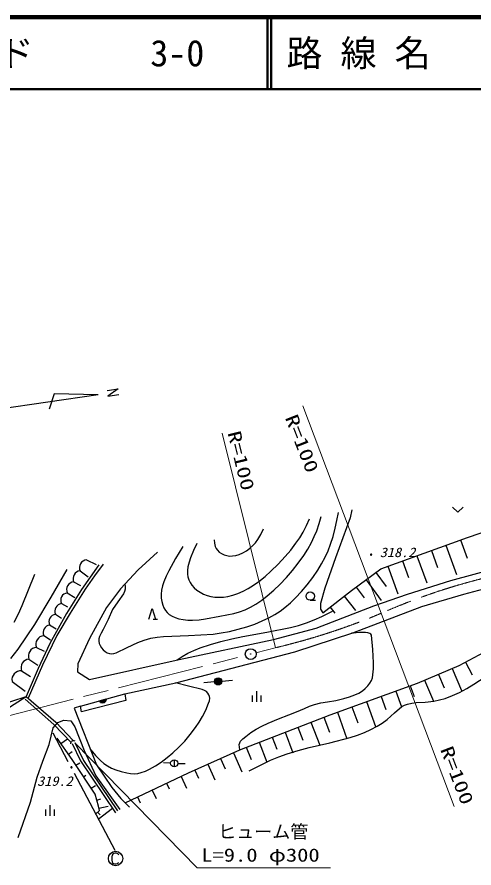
# Model space of a CAD drawing. Units: millimetres, scale not verified. Extents: x 40000 to 680000, y 20000 to 380000.
# Drawn here: x 143052 to 206371, y 262178 to 380000 of the extents above; entities that cross this region are included whole.
import ezdxf
from ezdxf.enums import TextEntityAlignment as Align

# ---------------------------------------------------------------- set-up
doc = ezdxf.new("R2010")
doc.units = ezdxf.units.MM
doc.header["$LTSCALE"] = 1000
doc.linetypes.add('CHAIN', pattern=[18.5, 12, -1.5, 3.5, -1.5])
for name, color, linetype, lineweight in [('M-BGD', 7, 'Continuous', 25), ('M-BGD-HTXT', 7, 'Continuous', 13), ('M-BMK', 2, 'CHAIN', 13), ('M-STR-STRC', 7, 'Continuous', 25), ('M-TTL', 2, 'Continuous', 140), ('M-TTL-LINE', 7, 'Continuous', 50)]:
    doc.layers.add(name, color=color, linetype=linetype, lineweight=lineweight)
doc.layers.add('M-BMK-SRVR', color=7, linetype='Continuous')
doc.layers.add('M-TTL-TXT', color=7, linetype='Continuous')
doc.styles.add('ＭＳ ゴシック', font='')
doc.styles.get('ＭＳ ゴシック').set_extended_font_data('MS Gothic')

# ---------------------------------------------------------------- blocks, each defined once
blk = doc.blocks.new('BUHIN12')
at = {"color": 3, "linetype": 'Continuous', "lineweight": 25}
for radius in [746, 22.5]:
    blk.add_circle((0, 0), radius, dxfattribs=at)
blk = doc.blocks.new('BUHIN70')
at = {"color": 7, "linetype": 'Continuous', "lineweight": 25}
blk.add_line((760, 37), (846, 631), dxfattribs=at)
blk.add_lwpolyline([(673, -560), (-742, 108), (804, 345)], dxfattribs=at)
blk = doc.blocks.new('BUHIN71')
at = {"color": 7, "linetype": 'Continuous', "lineweight": 25}
blk.add_line((568, -83), (675, 656), dxfattribs=at)
blk.add_circle((0, 0), 574, dxfattribs=at)
blk = doc.blocks.new('BUHIN72')
at = {"color": 7, "linetype": 'Continuous', "lineweight": 25}
for p, q in [((-742, 108), (742, -108)), ((-66, 616), (825, 486)), ((-239, -572), (652, -701))]:
    blk.add_line(p, q, dxfattribs=at)
blk = doc.blocks.new('BUHIN73')
at = {"color": 7, "linetype": 'Continuous', "lineweight": 25}
blk.add_lwpolyline([(-460, -691), (349, -51), (-245, 793)], dxfattribs=at)
blk = doc.blocks.new('BUHIN74')
at = {"color": 7, "linetype": 'Continuous', "lineweight": 25}
blk.add_line((-492, 72), (492, -72), dxfattribs=at)
blk.add_circle((0, 0), 498, dxfattribs=at)
blk = doc.blocks.new('BUHIN75')
at = {"color": 7, "linetype": 'Continuous', "lineweight": 25}
for radius in [498, 440, 382, 322, 265, 195, 135, 77.5, 15]:
    blk.add_circle((0, 0), radius, dxfattribs=at)

msp = doc.modelspace()

# ---------------------------------------------------------------- linework, layer by layer
at = {"layer": 'M-BGD'}
for p, q in [((154305, 327684), (129565, 324086)), ((148223, 327810), (147521, 325687)), ((154305, 327684), (148223, 327810)), ((155530, 328303), (157057, 328525)), ((157057, 328525), (155640, 327510)), ((155640, 327510), (157173, 327741)), ((189438, 311780), (189212, 310648)), ((189212, 310648), (187190, 305100)), ((205491, 307956), (211721, 310060)), ((193440, 303590), (205491, 307956)), ((204487, 307592), (205406, 305056)), ((202478, 306864), (203954, 302792)), ((162527, 305911), (159829, 303450)), ((198461, 305409), (199825, 301645)), ((200470, 306137), (201321, 303786)), ((154390, 304153), (151991, 300725)), ((152679, 304852), (154014, 304213)), ((154994, 304242), (153792, 302611)), ((187190, 305100), (185685, 300915)), ((196453, 304682), (197279, 302401)), ((151789, 303323), (152911, 302471)), ((159829, 303450), (157404, 300819)), ((189382, 300577), (193440, 303590)), ((192763, 303088), (194203, 301149)), ((194444, 303954), (195835, 300114)), ((203184, 301970), (209267, 303655)), ((150898, 301794), (151866, 301310)), ((153792, 302611), (152497, 300782)), ((191411, 302084), (193531, 299228)), ((197144, 300080), (203184, 301970)), ((204956, 300091), (210906, 301690)), ((151991, 300725), (149908, 297404)), ((152497, 300782), (150414, 297460)), ((157404, 300819), (155431, 298230)), ((185685, 300915), (185121, 298800)), ((185446, 297503), (189382, 300577)), ((190058, 301080), (191163, 299592)), ((150008, 300265), (151053, 299627)), ((188398, 299809), (189933, 297844)), ((192500, 298477), (197144, 300080)), ((199162, 298389), (204956, 300091)), ((149195, 298785), (150066, 298349)), ((155431, 298230), (153089, 293956)), ((184486, 295395), (192500, 298477)), ((185121, 298800), (185121, 298000)), ((186430, 298272), (187070, 297453)), ((189565, 294743), (199162, 298389)), ((149908, 297404), (147599, 293266)), ((148383, 297304), (149195, 296782)), ((150414, 297460), (148585, 294364)), ((185121, 298000), (185446, 297503)), ((147570, 295824), (148499, 295273)), ((178609, 293833), (184486, 295395)), ((181568, 292119), (189565, 294743)), ((148585, 294364), (146586, 290282)), ((146757, 294344), (147686, 293763)), ((153089, 293956), (151486, 290422)), ((165500, 291038), (178609, 293833)), ((145731, 292718), (146815, 292196)), ((147599, 293266), (145995, 289775)), ((144706, 291093), (145944, 290280)), ((153089, 288285), (165500, 291038)), ((165060, 287833), (181568, 292119)), ((204327, 290215), (207770, 292060)), ((146586, 290282), (144599, 285693)), ((151486, 290422), (151445, 289353)), ((198547, 287756), (204327, 290215)), ((205188, 290676), (206122, 288933)), ((143680, 289467), (144899, 288712)), ((145995, 289775), (144336, 285922)), ((151445, 289353), (153089, 288285)), ((201437, 288986), (202233, 287114)), ((203364, 289805), (204656, 286769)), ((142374, 288016), (144203, 286681)), ((158014, 286296), (165060, 287833)), ((170430, 287965), (168938, 287813)), ((171426, 288056), (172921, 288178)), ((186440, 283396), (198547, 287756)), ((199510, 288166), (200746, 285262)), ((195520, 286666), (196311, 284469)), ((197538, 287392), (198066, 285928)), ((137596, 283729), (144336, 285922)), ((144322, 285881), (140311, 283348)), ((144170, 285537), (148162, 282059)), ((144336, 285922), (148440, 282348)), ((151839, 284599), (158014, 286296)), ((158115, 285346), (152008, 283785)), ((155401, 285513), (154485, 285261)), ((154525, 285208), (155393, 285446)), ((155374, 285376), (154580, 285158)), ((154640, 285110), (155342, 285302)), ((155301, 285226), (154717, 285066)), ((154847, 285037), (155206, 285135)), ((158014, 286296), (158115, 285346)), ((191484, 285213), (192719, 281783)), ((193502, 285939), (194150, 284140)), ((151839, 284599), (150971, 284299)), ((150971, 284299), (154080, 276464)), ((152008, 283785), (151839, 284599)), ((189467, 284486), (190263, 282275)), ((173930, 278539), (186440, 283396)), ((185546, 283049), (186355, 280966)), ((187449, 283760), (188775, 280077)), ((147525, 279263), (148060, 281597)), ((148060, 281597), (148711, 282324)), ((148162, 282059), (150554, 279534)), ((148440, 282348), (150844, 279809)), ((148711, 282324), (149552, 282630)), ((149552, 282630), (150509, 282553)), ((150509, 282553), (151083, 281712)), ((151083, 281712), (152345, 278422)), ((181972, 281662), (182657, 279896)), ((183759, 282356), (184997, 279168)), ((148019, 280899), (150108, 276937)), ((180185, 280968), (181290, 278123)), ((146645, 276968), (147525, 279263)), ((150697, 277203), (148602, 280165)), ((149126, 279425), (150029, 280064)), ((150677, 279427), (151828, 277003)), ((151065, 279560), (152244, 277076)), ((176611, 279580), (177673, 276846)), ((178398, 280274), (179038, 278625)), ((150173, 277944), (150673, 278298)), ((152345, 278422), (153952, 274940)), ((166798, 275342), (173930, 278539)), ((173039, 278139), (174225, 275493)), ((174824, 278886), (175485, 277183)), ((145842, 274749), (146645, 276968)), ((153860, 272408), (150697, 277203)), ((151828, 277003), (156676, 269829)), ((152244, 277076), (156967, 270088)), ((171256, 277340), (171902, 275899)), ((151224, 276404), (151748, 276750)), ((154080, 276464), (156211, 273306)), ((164336, 276690), (163337, 276732)), ((165335, 276655), (166335, 276627)), ((167689, 275741), (168204, 274594)), ((169473, 276541), (170440, 274383)), ((144923, 271306), (145842, 274749)), ((152279, 274806), (152608, 275023)), ((153952, 274940), (157318, 270273)), ((158047, 271200), (166798, 275342)), ((165791, 274865), (166558, 273245)), ((153333, 273207), (153908, 273587)), ((163777, 273912), (164147, 273131)), ((154324, 270756), (153860, 272408)), ((156211, 273306), (157459, 271788)), ((161764, 272959), (162320, 271784)), ((143202, 266409), (144923, 271306)), ((154092, 271582), (154689, 271749)), ((157459, 271788), (158659, 270588)), ((159750, 272006), (160135, 271192)), ((153941, 269648), (154465, 270152)), ((154203, 269900), (154558, 269531)), ((156283, 270410), (154284, 268899)), ((154465, 270152), (154324, 270756)), ((154394, 270454), (155690, 270756))]:
    msp.add_line(p, q, dxfattribs=at)
for points in [[(158013, 301480), (158054, 301131), (158035, 300786), (157943, 300455), (157789, 300128), (156999, 299050), (156275, 297959), (155668, 296595), (154979, 295199), (154696, 294712), (154476, 294214), (154402, 293910), (154388, 293590), (154440, 293281), (154558, 292969), (154737, 292667), (154976, 292388), (155251, 292159), (155555, 291985), (155848, 291882), (156148, 291840), (156469, 291865), (156793, 291952), (158304, 292725), (159778, 293412), (160668, 293719), (161606, 293978), (162472, 294129), (163363, 294223), (166811, 294363), (170228, 294561), (171354, 294715), (172483, 294930), (173701, 295227), (174908, 295583), (175983, 295954), (177035, 296381), (177924, 296802), (178791, 297280), (179499, 297731), (180172, 298231), (180924, 298872), (181638, 299560), (182472, 300460), (183264, 301402), (184023, 302395), (184730, 303417), (185262, 304285), (185747, 305190), (186150, 306080), (186504, 307003), (186849, 308091), (187139, 309205), (187376, 310290), (187591, 311378)], [(166029, 306675), (165034, 305033), (164081, 303343), (163706, 302589), (163388, 301814), (163208, 301229), (163087, 300629), (163037, 300094), (163049, 299548), (163117, 299053), (163244, 298574), (163407, 298180), (163622, 297821), (163862, 297535), (164153, 297283), (164534, 297043), (164952, 296852), (165495, 296677), (166054, 296562), (166705, 296494), (167358, 296487), (168271, 296557), (169178, 296687), (171168, 297032), (173116, 297431), (173892, 297651), (174658, 297932), (175419, 298300), (176153, 298724), (176953, 299259), (177730, 299853), (178629, 300625), (179488, 301442), (180378, 302385), (181225, 303369), (182025, 304389), (182784, 305457), (183352, 306343), (183868, 307259), (184248, 308051), (184576, 308874), (184902, 309859), (185198, 310856)], [(167979, 307100), (167511, 306142), (167091, 305143), (166885, 304516), (166734, 303860), (166676, 303364), (166680, 302875), (166738, 302476), (166855, 302091), (167040, 301707), (167282, 301347), (167602, 300984), (167978, 300651), (168410, 300350), (168881, 300097), (169378, 299900), (169886, 299764), (170452, 299678), (171021, 299653), (171642, 299688), (172276, 299784), (172961, 299951), (173627, 300175), (174365, 300493), (175087, 300869), (175835, 301328), (176554, 301840), (177416, 302530), (178234, 303261), (179240, 304257), (180206, 305298), (180977, 306195), (181701, 307128), (182225, 307895), (182696, 308693), (183153, 309589), (183581, 310503)], [(170363, 307620), (170404, 307155), (170502, 306712), (170635, 306426), (170823, 306166), (171082, 305915), (171392, 305701), (171742, 305533), (172106, 305423), (172497, 305372), (172901, 305380), (173363, 305455), (173816, 305591), (174338, 305816), (174836, 306096), (175287, 306414), (175703, 306782), (176078, 307201), (176407, 307659), (176823, 308366), (177206, 309113)], [(142213, 291175), (143193, 292491), (144376, 294178), (145514, 295905), (147774, 299695), (150009, 303509)], [(142674, 296230), (143244, 297362), (143765, 298534), (144658, 300688), (145533, 302851)], [(165222, 290977), (165956, 291472), (166722, 291916), (167554, 292309), (168422, 292652), (169839, 293129), (171276, 293550), (172808, 293921), (174364, 294236), (177650, 294820), (180935, 295465), (182047, 295753), (183150, 296100), (184220, 296513), (185278, 296986), (186028, 297347), (186783, 297720)], [(173924, 278536), (173857, 278919), (173852, 279293), (173914, 279519), (174039, 279735), (174359, 280079), (174741, 280399), (175450, 280924), (176171, 281384), (176988, 281831), (177852, 282236), (179266, 282832), (180711, 283375), (181800, 283790), (182870, 284262), (183563, 284570), (184274, 284820), (185154, 285036), (186063, 285196), (187214, 285387), (188343, 285636), (189111, 285860), (189862, 286143), (190392, 286402), (190901, 286719), (191304, 287037), (191675, 287408), (191939, 287749), (192148, 288119), (192290, 288517), (192376, 288943), (192430, 289751), (192424, 290578), (192342, 292417), (192187, 294412), (192086, 294556), (191942, 294657), (191659, 294741), (191326, 294773), (190468, 294771), (189663, 294711), (189530, 294698), (189388, 294684)], [(153260, 278517), (153920, 277760), (154624, 277046), (155085, 276656), (155590, 276311), (156149, 276011), (156748, 275758), (157488, 275516), (158248, 275332), (158795, 275251), (159349, 275230), (159810, 275275), (160273, 275381), (160847, 275585), (161416, 275852), (162230, 276317), (163008, 276830), (163852, 277459), (164662, 278138), (165492, 278913), (166283, 279734), (167058, 280653), (167789, 281613), (168302, 282363), (168761, 283140), (169196, 284036), (169587, 284983), (169706, 285328), (169761, 285679), (169731, 285926), (169638, 286173), (169489, 286404), (169298, 286591), (169012, 286765), (168691, 286889), (166800, 287354), (164990, 287817)], [(175236, 275614), (176704, 276384), (178196, 277099), (179333, 277566), (180503, 277980), (182007, 278439), (183537, 278842), (186374, 279507), (189216, 280236), (190215, 280564), (191192, 280947), (192093, 281357), (192967, 281820), (193654, 282251), (194319, 282739), (195337, 283667), (196367, 284526), (196756, 284732), (197170, 284882), (197743, 285009), (198342, 285080), (199593, 285147), (200829, 285273), (201606, 285440), (202363, 285665), (203378, 286050), (204381, 286495), (205379, 287026), (206360, 287615), (207928, 288653)]]:
    msp.add_lwpolyline(points, dxfattribs=at)
msp.add_lwpolyline([(155408, 285580), (155400, 285458), (155371, 285349), (155306, 285217), (155216, 285130), (155112, 285063), (154963, 285022), (154839, 285027), (154717, 285056), (154594, 285136), (154511, 285214), (154444, 285315)], close=True, dxfattribs=at)
for centre, radius, start, end in [((152807, 303753), 1106, 96.65857, 202.91876), ((151917, 302225), 1106, 96.65857, 202.91876), ((151026, 300696), 1106, 96.65857, 202.91876), ((150157, 299220), 1056, 98.10223, 204.36243), ((149344, 297740), 1056, 98.10223, 204.36243), ((148531, 296260), 1056, 98.10223, 204.36243), ((147719, 294779), 1056, 98.10223, 204.36243), ((146854, 293146), 1201, 94.61993, 200.88013), ((145828, 291521), 1201, 94.61993, 200.88013), ((144803, 289895), 1201, 94.61993, 200.88013), ((143571, 288252), 1220, 84.88269, 191.14288), ((150899, 279368), 427, 63.25269, 182.96997)]:
    msp.add_arc(centre, radius, start, end, dxfattribs=at)
at = {"layer": 'M-BGD-HTXT'}
for p, q in [((182669, 326187), (203605, 270686)), ((171499, 322377), (178861, 292678)), ((151065, 279503), (168009, 262178)), ((168009, 262178), (186506, 262178))]:
    msp.add_line(p, q, dxfattribs=at)
at = {"layer": 'M-BMK'}
for p, q in [((176161, 291980), (178989, 292700)), ((139202, 282570), (174707, 291609))]:
    msp.add_line(p, q, dxfattribs=at)
for centre, radius, start, end in [((228697, 217853), 87015, 102.0282, 113.84973), ((157129, 384352), 94224, 283.41516, 292.71527)]:
    msp.add_arc(centre, radius, start, end, dxfattribs=at)
at = {"layer": 'M-STR-STRC'}
msp.add_line((150965, 275312), (156586, 264653), dxfattribs=at)
msp.add_lwpolyline([(157146, 263963), (157106, 264058), (157036, 264128), (156941, 264183), (156826, 264213), (156631, 264213), (156476, 264183), (156316, 264073), (156221, 263933), (156181, 263733), (156181, 263243), (156221, 263033), (156296, 262908), (156441, 262803), (156621, 262763), (156811, 262763), (156956, 262778), (157031, 262823), (157101, 262888), (157131, 262958)], dxfattribs=at)
msp.add_circle((156706, 263488), 995, dxfattribs=at)
at = {"layer": 'M-TTL'}
msp.add_line((680000, 380000), (40000, 380000), dxfattribs=at)
at = {"layer": 'M-TTL-LINE'}
for p, q in [((177750, 380000), (177750, 370000)), ((178250, 380000), (178250, 370000)), ((40000, 370000), (680000, 370000))]:
    msp.add_line(p, q, dxfattribs=at)

# ---------------------------------------------------------------- block references
at = {"layer": 'M-BGD', "rotation": 278.27518}
for name, p in [('BUHIN73', (204134, 311789)), ('BUHIN71', (183680, 299823)), ('BUHIN70', (161782, 297354)), ('BUHIN75', (170927, 288015)), ('BUHIN72', (176233, 285918)), ('BUHIN74', (164836, 276669)), ('BUHIN72', (147586, 270130))]:
    msp.add_blockref(name, p, dxfattribs=at)
at = {"layer": 'M-BMK-SRVR', "rotation": 278.27518}
msp.add_blockref('BUHIN12', (175434, 291794), dxfattribs=at)

# ---------------------------------------------------------------- texts
at = {"layer": 'M-BGD-HTXT', "style": 'ＭＳ ゴシック', "width": 1.35}
for rotation, p in [(291.3, (179645, 324337)), (283.8, (171675, 322313)), (291, (201153, 278411))]:
    msp.add_text('R=100', height=1833, rotation=rotation, dxfattribs=at).set_placement(p, align=Align.BOTTOM_LEFT)
at = {"layer": 'M-BGD-HTXT', "style": 'ＭＳ ゴシック', "oblique": 15, "width": 1.1}
for s, p in [('318.2', (193308, 304824)), ('319.2', (145830, 273153))]:
    msp.add_text(s, height=1320, dxfattribs=at).set_placement(p, align=Align.BOTTOM_LEFT)
at = {"layer": 'M-BGD-HTXT', "style": 'ＭＳ ゴシック'}
for s, height, width, p in [('・', 1320, 0.85, (191350, 304485)), ('・', 1320, 0.85, (149832, 275037)), ('L=9.0 φ300', 1833, 1.25, (168591, 262501))]:
    msp.add_text(s, height=height, dxfattribs=dict(at, width=width)).set_placement(p, align=Align.BOTTOM_LEFT)
msp.add_text('ヒューム管', height=1833, dxfattribs=at).set_placement((170919, 265740), align=Align.BOTTOM_LEFT)
at = {"layer": 'M-TTL-TXT', "style": 'ＭＳ ゴシック'}
for s, p in [('図面コード', (120380, 375000)), ('路 線 名', (180380, 375000)), ('3-0', (161521, 375000))]:
    msp.add_text(s, height=3666, dxfattribs=at).set_placement(p, align=Align.MIDDLE_LEFT)

doc.saveas('drawing.dxf')
